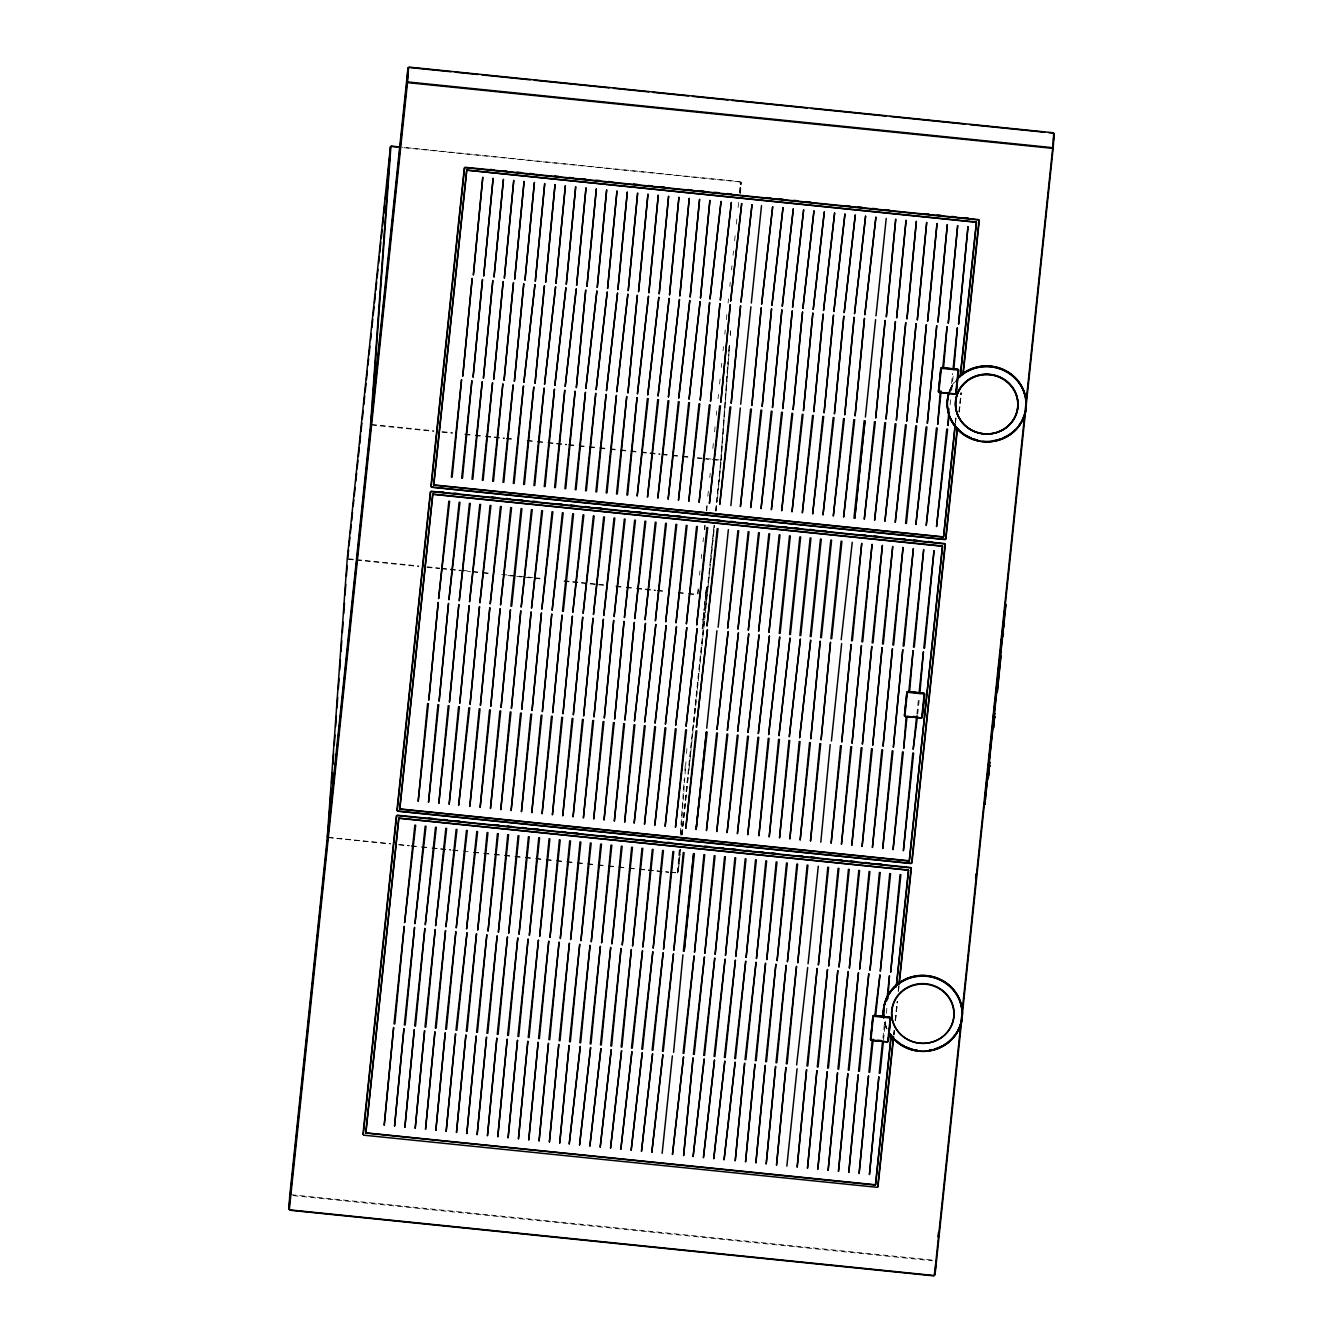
<?xml version="1.0" encoding="UTF-8"?>
<svg xmlns="http://www.w3.org/2000/svg" width="1343" height="1343" viewBox="0 0 1343 1343"><rect width="100%" height="100%" fill="white"/><g stroke="black" fill="none" stroke-linecap="round" stroke-linejoin="round"><path stroke-width="0.75" stroke-dasharray="5 3.75" d="M677.543 873.034L679.189 850.052M680.381 833.331L684.275 778.99M684.88 770.63L685.484 762.27M670.728 872.514L677.997 872.681L679.642 849.683M680.7 835.061L685.937 761.901M686.542 753.541L687.146 745.18M702.523 625.049L702.204 628.944L702.339 627.718M702.842 622.934L703.161 619.022L702.423 626.56M703.312 617.612L704.034 611.183L703.463 616.319M706.217 590.584L706.519 587.025L705.31 598.609M720.855 459.894L727.889 361.653M728.645 351.211L729.098 344.933M740.027 192.351L740.211 181.674L401.876 147.193M721.225 460.347L729.467 345.386M730.223 334.927L730.525 330.747M740.413 192.804L740.782 181.909M729.568 345.94L719.143 481.667M730.323 335.498L730.626 331.318M740.513 193.375L741.151 182.346M703.749 614.104L703.85 612.66M705.041 601.295L704.756 604.232L705.159 600.657M705.444 597.988L705.663 595.335M704.219 609.571L704.689 604.652L704.085 610.796L704.571 605.743M704.957 602.033L705.528 597.232M706.25 589.51L705.898 593.539L706.217 590.215M706.25 589.728L705.797 594.664M697.588 593.807L698.461 585.498M699.552 575.106L699.972 570.96M701.281 558.503L701.717 554.34M703.027 541.884L703.463 537.72M704.336 529.411L704.773 525.264M706.3 510.726L706.955 504.498M707.811 496.188L708.466 489.96M709.775 477.487L710.212 473.34M712.831 448.411L713.486 442.183M714.577 431.808L715.215 425.563M716.306 415.188L716.742 411.025M718.052 398.569L718.488 394.422M719.579 384.031L720.234 377.803M721.325 367.411L721.762 363.265M723.054 350.792L723.491 346.645M724.8 334.189L725.237 330.025M726.328 319.651L726.983 313.406M728.074 303.031L728.51 298.868M729.82 286.412L730.256 282.265M731.549 269.792L731.985 265.645M733.077 255.254L733.513 251.107M734.604 240.716L735.259 234.488M736.35 224.096L737.005 217.868M738.079 207.493L738.734 201.249M739.607 192.939L740.698 182.564M697.991 593.975L698.427 589.812M704.756 529.595L705.176 525.432M706.703 510.894L707.358 504.666M740.027 193.123L741.118 182.732M703.497 615.883L703.631 614.473M677.611 872.379L680.011 849.531M681.539 834.993L713.989 525.533M715.5 510.995L720.738 461.136M678.047 872.312L680.448 849.464M681.959 834.926L705.041 614.758M705.26 612.677L714.409 525.449M715.937 510.911L721.157 461.069M678.651 867.998L680.616 849.296M682.126 834.758L688.657 772.46M688.875 770.378L690.403 755.84M690.621 753.759L693.676 724.683M693.895 722.601L695.422 708.063M695.64 705.982L697.151 691.444M697.37 689.379L704.991 616.672M705.864 608.379L710.447 564.748M710.665 562.683L714.577 525.298M716.104 510.76L717.196 500.368M717.414 498.287L718.925 483.749M882.922 1038.055L884.668 1021.368M916.883 714.09L918.629 697.42M950.643 392.106L952.59 373.455M883.526 1040.12L885.49 1021.452M886.346 1013.26L887.001 1006.948M917.705 714.174L919.451 697.504M950.156 404.73L950.81 398.418M951.667 390.225L953.412 373.539M955.393 422.39L955.847 418.009M955.545 422.357L955.981 418.059M893.599 1034.933L894.085 1030.199M895.143 1020.361L897.107 1001.609M898.198 991.201L898.668 986.467M958.919 412.016L960.916 392.693M893.918 1034.882L894.371 1030.316M895.445 1020.294L897.409 1001.559M898.971 986.585L898.501 991.151L899.055 986.87M959.221 411.948L961.219 392.827M894.035 1034.765L894.472 1030.601M895.563 1020.193L897.527 1001.442M959.338 411.848L961.303 393.096M703.463 616.89L703.144 619.996M703.178 619.576L703.312 618.3M949.702 390.158L957.895 377.685M403.924 147.696L740.178 181.96M371.558 424.472L433.823 430.818M442.132 431.657L452.507 432.715M464.963 433.99L473.256 434.83M475.338 435.048L483.648 435.887M485.713 436.106L504.397 438.003M506.479 438.221L514.772 439.06M527.228 440.336L535.538 441.175M537.603 441.394L545.913 442.233M547.994 442.451L566.662 444.348M568.744 444.567L577.054 445.406M579.118 445.624L587.428 446.464M589.493 446.682L597.803 447.521M599.885 447.739L608.178 448.579M610.259 448.797L618.552 449.636M620.634 449.855L628.944 450.694M631.009 450.912L639.318 451.752M641.383 451.97L660.068 453.867M662.149 454.085L670.442 454.924M672.524 455.143L680.834 455.982M682.899 456.2L689.127 456.838M697.437 457.678L711.958 459.155M714.04 459.373L720.268 460.011M371.507 425.009L433.772 431.355M442.082 432.194L452.457 433.252M464.913 434.528L473.206 435.367M475.288 435.585L483.598 436.425M485.662 436.643L504.347 438.54M506.429 438.758L514.722 439.597M527.178 440.873L535.488 441.713M537.553 441.931L545.862 442.77M547.927 442.989L566.612 444.886M568.693 445.104L576.986 445.943M579.068 446.161L587.378 447.001M589.443 447.219L597.753 448.058M599.834 448.277L608.127 449.116M610.209 449.334L618.502 450.174M620.584 450.392L628.893 451.231M630.958 451.449L639.268 452.289M641.333 452.507L660.017 454.404M662.099 454.622L670.392 455.462M672.474 455.68L680.783 456.519M682.848 456.738L689.077 457.359M697.386 458.215L701.533 458.634M703.614 458.853L720.217 460.531M348.24 558.755L354.468 559.393M356.55 559.611L418.815 565.957M427.124 566.796L439.564 568.072M441.646 568.274L460.33 570.187M462.395 570.389L470.705 571.245M472.786 571.446L481.079 572.303M483.161 572.504L489.389 573.142M501.846 574.418L532.97 577.591M535.051 577.792L541.279 578.43M564.11 580.764L603.544 584.776M616.001 586.052L624.31 586.891M626.375 587.109L634.685 587.949M636.767 588.167L655.434 590.064M657.516 590.282L665.826 591.121M678.265 592.397L686.575 593.237M688.657 593.455L696.95 594.294M348.19 559.292L354.418 559.93M356.499 560.132L418.764 566.477M427.057 567.334L439.514 568.593M441.595 568.811L470.654 571.765M472.736 571.984L481.029 572.823M483.111 573.041L489.339 573.679M508.023 575.576L532.919 578.111M535.001 578.329L541.229 578.967M564.06 581.284L603.494 585.313M615.95 586.572L624.26 587.428M626.325 587.63L634.635 588.486M636.7 588.687L655.384 590.601M657.466 590.802L665.759 591.659M678.215 592.918L686.525 593.774M688.606 593.975L696.899 594.831M328.28 837.344L390.544 843.689M398.837 844.529L409.229 845.586M411.294 845.805L419.604 846.644M421.685 846.862L429.978 847.702M432.06 847.92L450.744 849.817M452.809 850.035L461.119 850.874M463.184 851.093L471.494 851.932M473.575 852.15L481.868 852.99M483.95 853.208L492.243 854.047M494.325 854.266L502.635 855.105M504.699 855.323L513.009 856.163M515.074 856.381L523.384 857.22M525.466 857.438L533.759 858.278M535.84 858.496L544.133 859.335M546.215 859.554L554.525 860.393M556.59 860.611L564.899 861.451M566.981 861.669L575.274 862.508M577.356 862.726L585.649 863.566M587.73 863.784L596.04 864.623M598.105 864.842L606.415 865.681M608.48 865.899L616.79 866.739M618.871 866.957L627.164 867.796M629.246 868.014L637.539 868.854M639.621 869.072L668.68 872.027M670.761 872.245L676.99 872.883M328.246 837.612L390.511 843.958M398.804 844.814L409.195 845.872M411.26 846.073L419.57 846.929M421.652 847.131L429.945 847.987M432.026 848.188L450.711 850.102M452.776 850.304L461.085 851.16M473.542 852.419L481.835 853.275M483.916 853.476L492.209 854.333M494.291 854.534L502.601 855.39M504.666 855.592L512.976 856.448M515.04 856.649L523.35 857.505M525.432 857.707L533.725 858.563M535.807 858.765L544.116 859.621M546.181 859.822L554.491 860.678M556.556 860.88L564.866 861.736M566.947 861.937L575.24 862.794M577.322 862.995L585.615 863.851M587.697 864.053L596.007 864.909M598.071 865.11L606.381 865.966M608.446 866.168L616.756 867.024M618.838 867.225L627.131 868.082M629.212 868.283L637.505 869.139M639.587 869.341L668.646 872.312M291.129 1194.716L932.697 1260.103M293.143 1195.606L932.63 1260.775M886.128 1027.294L884.147 1020.982M886.8 1028.906A39.535 37.755 4.1 0 1 884.13 1021.066M887.001 1028.889A39.316 37.537 4.1 0 1 884.349 1021.1M886.833 1028.436A39.535 37.755 4.1 0 1 884.164 1020.613M886.363 1026.791A39.316 37.537 4.1 0 1 884.382 1020.495M949.753 390.561A39.535 37.755 4.1 0 1 953.664 383.259M949.954 390.695A39.316 37.537 4.1 0 1 953.832 383.426M948.276 394.808A39.535 37.755 4.1 0 1 953.698 382.789M950.005 390.108A39.316 37.537 4.1 0 1 953.883 382.839"/><path stroke-width="1.5" d="M994.005 722.954L993.938 723.81L994.324 719.882M288.795 1209.388L289.819 1194.968M327.306 836.941L347.216 558.957M327.675 837.394L328.431 826.935M328.884 820.674L329.774 808.133M330.227 801.855L331.117 789.315M331.57 783.053L332.325 772.594M332.913 764.234L333.668 753.776M334.273 745.415L335.011 734.974M335.616 726.613L336.371 716.155M336.959 707.795L337.714 697.353M338.318 688.993L339.057 678.534M339.661 670.174L340.417 659.732M341.004 651.372L341.76 640.913M342.364 632.553L343.103 622.111M343.707 613.751L344.463 603.292M345.05 594.932L345.806 584.49M346.41 576.113L347.149 565.672M370.534 424.606L390.46 146.622M370.987 424.237L371.289 420.057M372.498 403.336L373.085 394.976M373.388 390.796L390.914 146.253M406.979 82.175L408.003 67.754M407.567 81.722L408.608 67.301M384.232 1125.132L393.633 1027.513L384.249 1125.031M394.019 1023.853L404.243 926.317L394.842 1023.937M414.853 825.122L404.629 922.658L415.675 825.206M394.557 1126.173L403.958 1028.57L394.573 1126.089M427.611 703.564L418.21 801.066M404.344 1024.91L414.567 927.375L405.166 1024.994M428.82 699.972L438.221 602.369L428.82 699.871M449.636 501.258L438.607 598.693L448.831 501.174M425.177 826.18L414.953 923.715L426 826.264M404.881 1127.23L414.282 1029.611L404.898 1127.13M451.349 477.134L461.572 379.599L452.171 477.118M437.936 704.605L428.535 802.124M414.668 1025.951L424.892 928.433L415.491 1026.035M439.127 701.029L448.528 603.41L439.144 700.928M462.781 376.023L472.182 278.404L462.781 375.922M459.961 502.299L448.931 599.75L459.138 502.215M473.391 274.828L482.792 177.209L473.391 274.727M435.501 827.238L425.278 924.756L436.324 827.322M415.205 1128.288L424.606 1030.669L415.222 1128.187M461.673 478.175L471.897 380.657L462.496 478.158M448.243 705.663L438.859 803.181M424.992 1027.009L435.216 929.474L425.815 1027.093M449.452 702.087L458.853 604.468L449.469 701.986M473.105 377.064L482.506 279.462L473.105 376.98M470.285 503.356L459.256 600.808L469.462 503.272M483.715 275.869L493.116 178.266L483.715 275.785M445.826 828.278L435.602 925.814L446.648 828.362M425.53 1129.329L434.931 1031.726L425.546 1129.245M471.997 479.233L482.221 381.697L472.82 479.216M435.317 1028.066L445.54 930.531L436.139 1028.15M458.567 706.804L449.166 804.323L459.39 706.804M459.776 703.128L469.177 605.525L459.793 703.027M483.43 378.122L492.831 280.502L483.43 378.021M480.609 504.414L469.563 601.849L479.787 504.33M494.039 276.927L503.44 179.324L494.039 276.826M456.15 829.336L445.926 926.871L456.973 829.42M435.854 1130.386L445.255 1032.767L435.854 1130.286M482.322 480.29L492.545 382.755L483.144 480.274M445.641 1029.107L455.865 931.589L446.464 1029.191M468.892 707.761L458.668 805.296L469.714 707.845M470.1 704.185L479.501 606.566L470.117 704.085M493.754 379.179L503.155 281.56L493.754 379.079M490.934 505.455L479.887 602.906L490.111 505.371M504.364 277.984L513.765 180.365L504.364 277.883M466.474 830.394L456.251 927.912L467.297 830.478M446.178 1131.444L455.579 1033.825L446.178 1131.343M492.646 481.331L502.87 383.813L493.469 481.314M455.965 1030.165L467.011 932.714L456.788 1030.249M479.216 708.919L469.815 806.438L480.039 708.903M480.425 705.243L489.826 607.624L480.441 705.142M504.078 380.22L513.479 282.618L504.078 380.136M501.258 506.512L490.212 603.964L500.435 506.429M514.688 279.025L524.089 181.423L514.688 278.941M476.799 831.435L466.575 928.97L477.621 831.518M456.502 1132.485L465.903 1034.882L456.502 1132.401M502.97 482.389L513.177 384.853L503.793 482.372M466.29 1031.223L476.513 933.687L467.112 1031.306M489.54 709.96L480.139 807.479L490.363 709.96M490.749 706.284L500.15 608.681L490.766 706.183M514.386 381.278L523.787 283.658L514.403 381.177M511.582 507.57L500.536 605.005L510.76 507.486M524.995 280.083L534.396 182.48L525.012 279.982M487.123 832.492L477.722 930.111L487.945 832.576M513.295 483.446L523.501 385.911L514.117 483.43M466.827 1133.542L476.228 1035.923L466.827 1133.442M476.614 1032.263L486.837 934.745L477.436 1032.347M499.865 711.018L490.464 808.536L500.687 711.001M501.073 707.341L510.474 609.722L501.09 707.241M510.86 606.062L521.084 508.527M535.32 281.14L544.721 183.521L535.337 281.04M497.447 833.55L488.046 931.152L498.27 833.634M523.602 484.487L533.826 386.969L524.441 484.47M477.151 1134.6L486.552 1036.981L477.151 1134.499M510.189 711.975L500.805 809.493M486.938 1033.321L497.162 935.786L487.761 1033.405M511.398 708.399L520.799 610.78L511.414 708.298M532.231 509.669L521.185 607.12L531.408 509.585M544.435 285.874L535.034 383.376L544.435 285.774M545.644 282.181L555.045 184.579L545.661 282.097M507.772 834.591L498.371 932.21L508.594 834.674M533.926 485.545L544.15 388.009L534.766 485.528M487.475 1135.641L496.876 1038.038L487.475 1135.557M497.263 1034.379L507.486 936.843L498.085 1034.446M520.513 713.116L511.112 810.635L521.336 713.116M521.722 709.44L531.123 611.837L521.722 709.339M542.555 510.726L531.509 608.161L541.733 510.642M555.968 283.239L565.369 185.636L555.985 283.138M518.096 835.648L508.695 933.267L518.918 835.732M544.251 486.602L554.474 389.067L545.09 486.586M497.8 1136.698L507.201 1039.079L497.8 1136.598M507.587 1035.419L517.81 937.901L508.409 1035.503M530.838 714.174L521.437 811.692L531.66 714.157M532.046 710.497L541.447 612.878L532.046 710.397M552.88 511.767L541.833 609.218L552.057 511.683M566.293 284.296L575.694 186.677L566.31 284.196M528.42 836.706L519.019 934.308L529.243 836.79M554.575 487.643L564.799 390.125L555.414 487.627M508.124 1137.756L517.525 1040.137L508.124 1137.655M517.911 1036.477L528.135 938.942L518.734 1036.561M541.162 715.231L531.761 812.733L541.984 715.215M542.371 711.555L551.772 613.936L542.371 711.454M563.204 512.825L552.158 610.276L562.381 512.741M576.617 285.337L586.018 187.735L576.634 285.253M538.744 837.747L529.343 935.366L539.567 837.831M564.899 488.701L575.123 391.166L565.739 488.684M518.448 1138.797L527.849 1041.194L518.448 1138.713M528.235 1037.535L538.459 939.999L529.058 1037.602M551.469 716.272L542.085 813.791L552.309 716.272M552.695 712.596L562.096 614.993L552.695 712.495M576.332 387.59L585.733 289.97L576.348 387.489M562.482 611.317L572.706 513.798M586.941 286.395L596.342 188.792L586.958 286.294M549.069 838.804L539.668 936.424L549.875 838.888M575.224 489.759L585.447 392.223L576.063 489.742M528.773 1139.854L538.174 1042.235L528.773 1139.754M538.56 1038.575L548.783 941.057L539.382 1038.659M561.794 717.33L552.409 814.848L562.633 717.313M563.019 713.653L572.42 616.034L563.019 713.553M583.852 514.923L572.806 612.374L583.03 514.839M597.266 287.452L606.667 189.833L597.266 287.352M559.376 839.862L549.992 937.464L560.199 839.946M539.08 1140.912L548.481 1043.293L539.097 1140.811M585.548 490.799L595.772 393.281L586.371 490.783M548.884 1039.633L559.091 942.098L549.69 1039.717M572.118 718.387L562.734 815.889L572.957 718.371M573.343 714.711L582.744 617.092L573.343 714.61M594.177 515.981L583.131 613.432L593.354 515.897M607.59 288.493L616.991 190.891L607.59 288.409M569.701 840.903L560.3 938.522L570.523 840.987M549.405 1141.953L558.806 1044.35L549.421 1141.869M595.872 491.857L606.096 394.322L596.695 491.84M559.192 1040.691L569.415 943.155L560.014 1040.758M582.442 719.428L573.058 816.947L583.282 719.428M583.668 715.752L593.069 618.149L583.668 715.651M604.501 517.038L593.455 614.473L603.678 516.954M617.914 289.551L627.315 191.948L617.914 289.45M580.025 841.96L570.624 939.58L580.847 842.044M559.729 1143.011L569.13 1045.391L559.746 1142.91M606.197 492.915L616.42 395.379L607.019 492.898M569.516 1041.732L579.74 944.213L570.339 1041.815M592.767 720.486L583.382 818.005L593.606 720.469M593.992 716.809L603.393 619.19L593.992 716.709M614.825 518.079L603.779 615.53L614.003 517.995M590.349 843.018L580.965 940.52M628.239 290.608L637.64 192.989L628.239 290.508M616.521 493.955L626.745 396.437L617.344 493.939M579.84 1042.789L590.064 945.254L580.663 1042.873M603.091 721.544L593.707 819.045L603.914 721.527M604.316 717.867L613.717 620.248L604.316 717.766M627.953 392.844L637.354 295.242L627.953 392.76M625.133 519.137L614.104 616.588L624.327 519.053M600.674 844.059L591.289 941.577M638.563 291.649L647.964 194.047L638.563 291.565M626.845 495.013L637.069 397.478L627.668 494.996M590.165 1043.847L600.388 946.311L590.987 1043.914M613.415 722.584L604.031 820.103L614.238 722.584M614.641 718.908L624.042 621.305L614.641 718.807M635.457 520.194L624.428 617.629L634.635 520.11M610.998 845.116L601.614 942.635M648.887 292.707L658.288 195.104L648.887 292.606M648.216 398.619L637.17 496.071L647.393 398.535M600.489 1044.888L610.712 947.369L601.311 1044.972M623.74 723.642L614.339 821.161L624.562 723.625M624.948 719.966L634.349 622.346L624.965 719.865M645.782 521.235L634.752 618.687L644.959 521.151M621.322 846.174L611.938 943.676M659.212 293.764L668.613 196.145L659.212 293.664M658.54 399.677L647.494 497.111L657.717 399.593M610.813 1045.945L621.037 948.41L611.636 1046.029M634.064 724.7L624.663 822.201L634.886 724.683M656.106 522.293L645.06 619.744L655.283 522.209M631.646 847.215L622.262 944.733M669.536 294.805L678.937 197.203L669.536 294.721M668.864 400.718L657.818 498.169L668.042 400.634M621.137 1047.003L631.361 949.467L621.96 1047.07M644.388 725.656L634.165 823.175L645.211 725.74M666.43 523.35L655.384 620.785L665.608 523.266M641.971 848.272L632.57 945.791M679.86 295.863L689.261 198.26L679.86 295.762M679.172 401.775L668.143 499.227L678.366 401.691M631.462 1048.044L642.508 950.609L632.284 1048.128M654.712 726.697L644.489 824.233L655.535 726.781M676.754 524.391L665.708 621.843L675.932 524.307M652.295 849.33L642.894 946.832M690.184 296.921L699.585 199.301L690.184 296.82M689.496 402.833L678.467 500.267L688.69 402.749M641.786 1049.101L652.832 951.65L642.609 1049.185M665.037 727.755L654.813 825.274L665.859 727.839M687.079 525.449L676.033 622.9L686.256 525.365M662.619 850.371L653.218 947.889M700.492 297.961L709.893 200.359L700.509 297.877M699.821 403.874L688.791 501.325L698.998 403.79M652.11 1050.142L663.157 952.707L652.933 1050.226M675.361 728.813L665.138 826.331L676.184 728.896M697.403 526.506L686.357 623.941L696.581 526.422M709.608 302.695L700.207 400.214L709.608 302.595M672.944 851.428L663.543 948.947M710.145 404.931L699.099 502.383L709.322 404.847M662.435 1051.2L673.481 953.765L663.257 1051.284M685.685 729.853L675.462 827.389L686.508 729.937M707.727 527.547L696.681 624.999L706.905 527.463M719.932 303.753L710.531 401.272L719.932 303.652M683.268 852.486L673.867 949.988M662.149 1153.352L672.373 1055.917M720.469 405.989L709.423 503.424L719.647 405.905M696.01 730.911L685.786 828.43L696.832 730.995M673.582 1052.341L682.966 954.823M694.415 853.611L684.191 951.146L693.592 853.527M718.052 528.605L707.006 626.056L717.229 528.521M730.256 304.811L720.855 402.312L730.256 304.71M706.334 731.969L696.11 829.487L706.334 732.053M730.793 407.03L719.747 504.481L729.971 406.946M683.083 1053.298L694.13 955.863L683.906 1053.382M706.72 728.191L716.944 630.774M740.581 305.851L731.18 403.37L740.581 305.751M703.917 854.584L694.516 952.103M718.152 627.181L728.376 529.662M730.894 505.623L740.295 408.003M693.005 1058.116L683.621 1155.635L693.022 1058.015M693.408 1054.356L704.454 956.921L694.23 1054.44M716.658 733.009L706.435 830.545L717.481 733.093M740.698 404.243L750.905 306.808M738.7 530.703L727.654 628.155L737.878 530.619M751.308 303.048L761.515 205.613M714.241 855.642L704.84 953.144M751.442 409.145L740.396 506.58L750.619 409.061M703.732 1055.413L714.761 957.962L704.555 1055.497M726.983 734.067L716.759 831.586L727.805 734.151M749.025 531.761L737.979 629.212L748.202 531.677M761.229 307.967L751.828 405.468L761.229 307.866M724.565 856.683L715.164 954.201M761.766 410.186L750.72 507.637L760.944 410.102M714.056 1056.454L725.086 959.02L714.879 1056.538M737.307 735.125L727.083 832.643L738.13 735.209M759.349 532.818L748.303 630.253L758.526 532.735M771.553 309.008L762.153 406.526L771.553 308.907M734.89 857.741L725.489 955.259M772.091 411.243L761.045 508.695L771.268 411.159M724.381 1057.512L735.41 960.077L725.186 1057.596M747.631 736.165L737.408 833.701L748.454 736.249M769.673 533.859L758.627 631.311L768.851 533.775M781.878 310.065L772.477 407.584L781.878 309.964M745.197 858.798L735.813 956.3M782.415 412.301L771.369 509.736L781.592 412.217M734.705 1058.569L745.734 961.118L735.511 1058.653M757.956 737.223L747.732 834.742L758.778 737.307M779.998 534.917L768.951 632.368L779.175 534.833M792.202 311.123L782.801 408.625L792.202 311.022M755.521 859.839L746.137 957.358M792.739 413.342L781.693 510.793L791.917 413.258M744.626 1063.387L735.225 1160.889L744.626 1063.287M745.012 1059.61L756.059 962.176L745.835 1059.694M768.28 738.281L758.879 835.883L769.103 738.365M779.276 633.409L789.499 535.891M802.526 312.164L793.125 409.682L802.526 312.063M765.846 860.897L756.462 958.415M803.064 414.399L792.017 511.851L802.241 414.315M754.951 1064.428L745.55 1161.947L754.951 1064.327M755.337 1060.668L765.56 963.149L756.176 1060.651M778.604 739.321L769.203 836.941L779.427 739.405M789.6 634.467L799.824 536.931M812.834 313.221L803.45 410.74L812.851 313.12M776.17 861.954L766.786 959.456M813.388 415.457L802.342 512.892L812.565 415.373M765.275 1065.486L755.874 1163.004L765.275 1065.385M765.661 1061.725L775.885 964.19L766.5 1061.709M788.929 740.379L779.528 837.982L789.734 740.463M799.924 635.524L810.148 537.989M786.494 862.995L777.11 960.514M823.158 314.279L813.774 411.781L823.175 314.178M823.712 416.498L812.666 513.949L822.89 416.414M775.599 1066.543L766.198 1164.045L775.599 1066.443M775.985 1062.766L786.209 965.248L776.825 1062.766M799.236 741.437L789.835 839.039L800.059 741.521M810.249 636.565L820.455 539.047M833.483 315.32L824.098 412.838L833.499 315.219M796.819 864.053L787.434 961.571M834.037 417.555L822.99 515.007L833.214 417.472M776.523 1165.103L785.924 1067.484L776.539 1165.002M786.31 1063.824L796.533 966.305L787.149 1063.807M809.56 742.478L800.159 840.097L810.383 742.561M820.17 641.383L810.769 738.902L820.17 641.283M820.556 637.623L830.78 540.087M843.807 316.377L834.423 413.896L843.824 316.276M807.143 865.11L797.759 962.612M844.361 418.613L833.315 516.048L843.538 418.529M786.847 1166.16L797.071 1068.726M796.634 1064.881L807.68 967.531M819.885 743.535L810.484 841.138L820.707 743.619M830.494 642.441L821.093 739.959L830.494 642.34M830.881 638.68L841.104 541.145M854.131 317.435L844.747 414.937L854.148 317.334M808.066 963.77L818.29 866.235M854.668 419.654L843.639 517.105L853.863 419.57M820.808 842.195L830.209 744.593M806.572 1069.699L797.171 1167.201L806.572 1069.599M806.958 1065.922L817.182 968.404L807.781 1065.922M831.418 741L841.641 643.566M841.205 639.721L852.251 542.287M864.456 318.476L855.071 415.994L864.472 318.375M827.792 867.209L818.391 964.727M853.963 518.163L864.187 420.628M816.897 1070.74L807.496 1168.259L816.897 1070.64M817.283 1066.98L827.506 969.461L818.105 1066.963M840.533 745.634L831.132 843.253L841.356 745.718M865.396 417.052L875.602 319.617M851.143 644.539L841.742 742.058L851.143 644.439M851.529 640.779L861.753 543.244L852.369 640.762M838.116 868.266L828.715 965.768M876.005 315.857L886.212 218.422M875.317 421.769L864.288 519.204L874.494 421.685M827.204 1071.798L817.82 1169.317L827.221 1071.697M827.607 1068.038L837.831 970.502L828.43 1068.021M850.858 746.691L841.457 844.294L851.68 746.775M852.066 743.115L861.467 645.496L852.083 743.015M861.853 641.836L872.077 544.301L862.693 641.82M885.104 320.591L875.703 418.093L885.104 320.49M848.44 869.307L839.039 966.826M895.714 219.396L886.313 316.898L895.714 219.295M828.144 1170.357L837.545 1072.755L828.144 1170.273M885.641 422.81L874.612 520.261L884.819 422.726M837.931 1069.078L848.155 971.56L838.754 1069.078M861.182 747.749L851.781 845.351L862.005 747.816M871.792 646.638L862.391 744.156L871.792 646.554M872.178 642.877L882.401 545.359L873.017 642.877M895.428 321.632L886.027 419.15L895.428 321.531M858.765 870.365L849.364 967.883M906.038 220.437L896.637 317.955L906.038 220.353M895.966 423.868L884.919 521.319L895.143 423.784M871.506 748.79L862.105 846.308M847.853 1073.896L838.468 1171.415L847.869 1073.796M848.256 1070.136L858.479 972.617L849.078 1070.119M882.116 647.695L872.715 745.214L882.116 647.595M882.502 643.935L892.726 546.4L883.325 643.918M905.753 322.689L896.352 420.208L905.753 322.589M869.089 871.422L859.688 968.924M916.362 221.494L906.961 319.013L916.362 221.394M906.29 424.925L895.244 522.36L905.467 424.841M881.831 749.847L872.43 847.366M858.177 1074.954L848.793 1172.473L858.194 1074.853M858.58 1071.194L868.803 973.658L859.402 1071.177M892.44 648.753L883.039 746.272L892.44 648.652M892.826 644.993L903.05 547.457L893.649 644.976M916.077 323.747L906.676 421.249L916.077 323.646M879.413 872.463L870.012 969.982M926.687 222.552L917.286 320.054L926.687 222.451M905.568 523.417L915.792 425.882M892.155 750.905L882.754 848.407M868.501 1076.012L859.117 1173.513L868.518 1075.911M869.727 1072.234L873.202 1039.163M902.765 649.794L893.364 747.312L902.765 649.71M903.151 646.033L913.374 548.515L903.973 646.033M926.401 324.788L917 422.306L926.401 324.687M889.737 873.521L880.336 971.039M927.61 321.111L937.011 223.509L927.627 321.011M926.939 427.024L915.892 524.475L926.116 426.94M902.479 751.946L893.078 849.464M878.826 1077.052L869.441 1174.571L878.842 1076.952M880.051 1073.275L883.308 1042.185M906.139 717.095L903.688 748.269M913.072 650.851L909.547 692.4M913.475 647.091L923.699 549.556L914.298 647.074M936.726 325.845L927.325 423.364L936.726 325.745M900.062 874.578L890.661 972.08M947.335 224.65L937.934 322.169L947.335 224.55M937.263 428.081L926.217 525.516L936.44 427.997M912.804 753.003L903.403 850.522M940.318 391.065L937.666 424.321M923.396 651.909L919.871 693.441M923.799 648.149L934.023 550.613L924.622 648.132M947.05 326.903L943.525 368.435M957.66 225.708L948.259 323.21L957.66 225.607M947.587 429.122L936.541 526.574L946.765 429.038M948.897 408.692L947.973 425.362M957.374 327.944L953.849 369.493M967.984 226.749L958.583 324.267L967.984 226.648M945.875 539.265L957.475 428.618M934.392 1275.699L934.694 1271.586M935.433 1269.068L936.021 1260.825M985.158 802.51L985.443 798.481M988.582 774.861C988.884 771.688 988.196 778.722 988.733 773.4M988.851 772.242L988.7 773.837L988.817 772.443M989.019 770.58L988.884 771.789L989.12 769.623M989.422 766.87L989.623 764.939L989.405 766.853L989.522 765.779M989.741 763.731L989.892 762.505M989.858 762.757L989.909 762.085M994.374 719.663L994.693 716.759L994.575 717.783M1000.736 655.585L997.295 691.679M1003.07 636.548L1003.221 635.138M1003.171 635.759L1003.322 634.114M1004.816 610.326L1005.42 604.535M1003.422 633.325L1003.271 634.735M1004.111 626.728L1004.279 625.183M1005.219 610.36L1005.655 604.35M1005.353 610.528L1005.789 604.501M1052.694 147.461L1053.718 133.041M1053.181 148.032L1054.205 133.612M989.64 764.671L989.203 769.052M993.619 726.563L993.988 723.524M993.702 726.127L993.702 725.757M994.072 722.517L994.24 721.006M993.585 726.916L993.501 728.057L993.602 727.134M993.736 725.757L993.82 724.616M993.87 724.465L993.954 723.323M988.465 775.969L988.599 774.626M989.237 768.716L989.355 767.592M988.196 778.504L988.431 776.254L988.179 778.705M994.659 716.642L994.542 717.85L994.727 715.92M347.3 558.235L390.41 146.991M347.719 558.151L348.592 549.841M349.029 545.694L349.902 537.385M350.338 533.221L351.211 524.928M351.648 520.765L352.521 512.455M353.175 506.227L353.83 499.999M354.25 495.836L355.123 487.543M355.777 481.298L356.65 473.005M357.087 468.841L357.96 460.531M358.396 456.385L359.269 448.075M359.706 443.912L360.579 435.619M361.015 431.456L361.871 423.146M362.308 418.999L363.181 410.689M363.835 404.461L364.708 396.151M365.145 391.988L366.018 383.678M366.454 379.532L367.327 371.222M367.982 364.994L368.637 358.766M369.073 354.602L369.929 346.293M370.584 340.064L371.239 333.836M371.893 327.608L372.766 319.298M373.203 315.152L374.076 306.842M374.512 302.679L375.385 294.369M375.822 290.222L376.695 281.912M377.114 277.766L377.987 269.456M378.642 263.228L379.297 256.983M379.733 252.837L380.824 242.445M381.261 238.299L382.134 229.989M382.57 225.842L383.443 217.532M383.88 213.369L384.736 205.059M385.391 198.831L386.045 192.603M386.7 186.375L387.355 180.147M388.009 173.918L388.882 165.609M389.319 161.445L390.192 153.136M289.92 1194.045L407.953 68.241M288.846 1208.901L406.879 83.098M406.979 82.729L407.634 76.467M289.383 1209.12L407.416 83.316M362.963 1134.415L396.37 815.789M396.94 810.467L430.348 491.84M430.902 486.502L464.309 167.875M363.265 1134.55L396.672 815.923M397.226 810.584L430.633 491.958M431.187 486.636L464.594 167.993M399.66 808.805L432.698 494.207M433.621 484.84L466.642 170.393M365.9 1132.888L398.871 818.273M399.861 808.922L432.832 494.325M433.823 484.974L466.793 170.36M418.21 801.167L428.417 703.648M428.535 802.224L438.741 704.689M438.842 803.282L449.066 705.746M511.683 606.146L521.907 508.611M500.788 809.594L511.011 712.059M563.305 611.401L573.528 513.882M580.948 940.62L591.172 843.102M591.273 941.678L601.496 844.143M601.597 942.736L611.82 845.2M611.921 943.776L622.145 846.258M622.245 944.834L632.469 847.299M632.57 945.892L642.793 848.356M642.894 946.933L653.118 849.414M653.218 947.99L663.442 850.455M663.543 949.048L673.766 851.512M673.867 950.089L684.091 852.57M683.369 951.062L693.576 853.628M707.157 732.053L696.127 829.386M694.516 952.204L704.739 854.668M704.84 953.245L715.064 855.726M715.164 954.302L725.371 856.767M725.489 955.36L735.695 857.824M735.796 956.401L746.02 858.882M746.12 957.458L756.344 859.923M780.098 633.493L790.322 535.975M756.445 958.516L766.668 860.981M790.423 634.551L800.629 537.015M766.769 959.557L776.993 862.038M800.747 635.608L810.954 538.073M777.093 960.614L787.317 863.079M811.054 636.649L821.278 539.131M787.418 961.672L797.641 864.137M821.379 637.707L831.602 540.171M797.742 962.713L807.966 865.194M831.703 638.764L841.927 541.229M854.786 518.146L864.993 420.712L854.786 518.247M818.391 964.828L828.614 867.293M828.715 965.869L838.939 868.35M839.039 966.926L849.263 869.391M849.364 967.984L859.587 870.449M862.105 846.409L872.329 748.874M859.688 969.025L869.911 871.506M872.43 847.45L882.653 749.931M906.391 523.501L916.614 425.966M870.012 970.082L880.236 872.547M882.754 848.507L892.977 750.972M870.516 1039.398L872.916 1016.298M904.477 715.433L906.878 692.333M938.438 391.468L940.855 368.385M870.952 1039.566L873.386 1016.198M904.913 715.618L907.297 692.887M938.891 391.652L941.275 368.922M868.904 1072.234L872.161 1041.043M874.763 1016.265L879.95 974.8L875.586 1016.349M908.741 692.316L913.089 650.751M942.702 368.351L947.05 326.802M880.336 971.14L890.56 873.605M893.078 849.565L903.302 752.03M903.688 748.37L906.961 717.179M937.649 424.405L941.141 391.149M879.229 1073.292L882.485 1042.101M886.833 1000.736L889.452 975.773L887.874 998.756M916.665 716.071L913.19 749.344L917.487 716.155M919.048 693.357L923.413 651.808M953.026 369.409L957.374 327.843M890.661 972.181L900.884 874.662M903.403 850.606L913.626 753.087M947.973 425.462L949.065 415.004M887.79 1041.278L890.174 1018.565M921.751 717.33L924.185 693.962M955.712 393.365L958.096 370.634M888.243 1041.194L890.627 1018.464M922.205 717.246L924.622 694.146M956.182 393.281L958.583 370.181M875.451 1184.811L891.181 1034.698M896.184 987.021L908.422 870.197M909.412 860.863L942.4 546.248M955.192 424.254L943.592 536.814M960.195 376.577L976.361 222.283M891.332 1034.748L875.586 1184.912M896.57 984.906L908.623 870.331M943.541 536.864L955.326 424.304M960.346 376.544L976.512 222.35M877.667 1186.96L893.38 1037.014M898.853 984.956L911.074 868.333M911.628 863.012L945.036 544.385M945.59 539.047L957.173 428.669M962.847 374.529L978.997 220.42M877.969 1186.91L893.699 1036.964M899.374 982.807L911.377 868.283M911.947 862.945L945.354 544.318M963.149 374.462L979.316 220.353M937.985 1236.752L938.421 1232.572M975.589 878.154L976.025 873.991M934.493 1274.86L961.605 1016.349M1024.994 411.747L962.041 1012.169A39.316 37.537 4.1 0 0 941.46 980.105M1025.297 409.296L1053.063 144.524M1053.5 140.343L1054.154 134.099M985.141 796.046L985.796 789.802M986.45 783.557L987.105 777.312M987.76 771.067L988.414 764.822M989.069 758.577L989.724 752.332M990.379 746.087L991.033 739.842M991.738 731.549L992.343 727.352M993.048 719.059L993.87 712.78M994.525 706.536L994.962 702.372M995.835 694.046L996.489 687.801M998.453 669.066L999.108 662.821M999.763 656.576L1000.417 650.331M1001.123 642.038L1001.727 637.841M1002.6 629.514L1003.255 623.27M1003.909 617.025L1004.564 610.78M935.047 1274.759L1053.08 148.955M1005.622 604.585L984.654 804.575M984.872 804.407L1005.336 610.78M994.945 714.375L994.978 713.536M997.245 692.367L1001.072 655.619M988.33 777.278L988.247 778M398.737 818.172L365.732 1132.955M940.906 367.982L938.388 391.871M956.132 393.684L958.633 369.778M906.928 691.93L904.427 715.836M922.171 717.649L924.672 693.743M872.967 1015.896L870.465 1039.801M888.193 1041.597L890.711 1017.692M466.827 170.125L976.395 222.048M941.393 367.596L958.23 369.308M907.432 691.544L924.269 693.257M921.667 718.035L904.829 716.306M909.177 861.115L942.585 546.366M873.47 1015.509L883.845 1016.382M887.706 1041.983L870.868 1040.271M875.418 1185.046L366.068 1133.072M409.363 67.15L1052.996 132.739M409.313 67.503L450.979 71.75M455.143 72.169L478.058 74.503M482.221 74.939L530.132 79.825M534.296 80.244L609.286 87.883M613.449 88.302L648.854 91.912M653.017 92.348L688.439 95.957M692.602 96.377L728.007 99.986M732.17 100.406L807.16 108.044M811.323 108.481L886.313 116.119M890.476 116.539L965.466 124.177M969.629 124.614L1044.619 132.252M1048.782 132.672L1052.962 133.091M408.289 82.007L1051.938 147.596M408.222 82.695L1051.871 148.284M391.501 146.135L399.811 146.991M391.468 146.421L397.696 147.058M490.061 169.419L494.224 169.839M502.551 170.695L506.697 171.115M517.105 172.173L521.252 172.609M529.578 173.448L533.725 173.868M554.525 176L558.688 176.42M569.079 177.477L573.243 177.897M581.553 178.753L585.716 179.173M596.107 180.231L600.271 180.65M608.58 181.506L612.744 181.926M633.543 184.041L637.69 184.461M648.098 185.535L652.245 185.955M660.571 186.795L664.735 187.214M687.599 189.548L691.763 189.984M700.072 190.824L704.236 191.243M714.627 192.301L718.79 192.737M727.1 193.577L731.264 193.996M766.618 197.606L770.764 198.025M779.091 198.882L783.254 199.301M793.646 200.359L797.809 200.778M806.119 201.635L810.282 202.054M845.62 205.664L849.783 206.083M858.093 206.923L862.256 207.359M872.648 208.417L876.811 208.837M885.138 209.676L889.284 210.112M924.639 213.705L928.802 214.125M937.112 214.981L941.275 215.4M951.667 216.458L955.83 216.894M964.14 217.734L968.303 218.154M465.081 167.271L978.678 219.614M465.047 167.657L978.627 219.983M467.028 170.192L976.16 222.283M941.997 367.764L957.593 369.426M941.947 368.402L957.542 369.997M939.445 392.307L955.041 393.902M955.007 394.187L938.807 392.357M434.024 484.974L943.172 536.864M434.007 485.159L943.155 537.066M431.556 487.056L945.153 539.399M431.539 487.257L945.119 539.601M439.463 491.689L443.626 492.109M454.018 493.166L458.181 493.586M491.454 496.977L495.601 497.414M506.009 498.471L510.155 498.891M518.482 499.73L522.645 500.167M533.037 501.224L537.2 501.644M557.983 503.759L562.146 504.196M570.456 505.035L574.619 505.455M585.011 506.512L589.174 506.949M597.501 507.788L601.647 508.208M624.529 510.541L628.675 510.961M637.002 511.817L641.165 512.237M651.556 513.295L655.72 513.731M664.03 514.57L668.193 514.99M676.503 515.846L680.666 516.266M703.531 518.599L707.694 519.019M716.02 519.875L720.167 520.295M730.575 521.353L734.722 521.772M743.048 522.628L747.195 523.048M767.995 525.163L772.158 525.583M782.549 526.641L786.713 527.077M795.022 527.917L799.186 528.336M809.577 529.411L813.74 529.83M822.05 530.67L826.214 531.106M861.568 534.699L865.715 535.118M874.041 535.975L878.204 536.394M901.069 538.728L905.232 539.147M913.542 540.004L917.705 540.423M928.097 541.481L932.26 541.9M431.12 491.236L944.7 543.562M431.086 491.605L944.666 543.949M433.067 494.14L942.417 546.013M433.05 494.358L942.198 546.248M908.019 691.729L923.631 693.307M908.036 691.796L923.631 693.391M907.986 692.367L923.581 693.945M913.324 716.423L917.219 716.826M907.415 716.39L917.168 717.38M905.434 716.541L921.08 717.85M400.063 808.939L909.211 860.813M909.194 861.031L399.828 809.158M397.595 811.021L911.175 863.348M397.578 811.222L911.158 863.549M428.367 817.971L432.53 818.391M442.921 819.465L447.085 819.885M455.411 820.724L459.558 821.161M494.912 824.753L499.076 825.173M507.385 826.029L511.549 826.449M521.94 827.506L526.103 827.926M534.413 828.782L538.577 829.202M561.441 831.535L565.604 831.955M573.931 832.811L578.078 833.231M600.959 835.564L605.122 835.984M613.432 836.84L617.595 837.26M640.46 839.593L644.623 840.013M652.933 840.852L657.096 841.289M667.488 842.346L671.651 842.766M704.924 846.157L709.07 846.577M719.479 847.634L723.642 848.071M731.952 848.91L736.115 849.33M746.507 850.388L750.67 850.824M758.98 851.663L763.143 852.083M771.453 852.939L775.616 853.359M798.481 855.692L802.644 856.112M810.971 856.968L815.117 857.388M837.998 859.721L842.145 860.141M850.472 860.981L854.635 861.417M865.026 862.475L869.19 862.894M877.499 863.75L881.663 864.17M397.159 815.184L910.739 867.528M397.125 815.57L910.705 867.897M399.089 818.105L908.254 870.012M399.072 818.323L908.237 870.197M874.092 1015.409L890.291 1017.222M874.058 1015.677L889.67 1017.339M874.008 1016.315L889.62 1017.91M877.399 1040.187L881.31 1040.573M881.243 1041.144L871.506 1040.154L887.102 1041.815M366.085 1132.888L875.25 1184.778M363.617 1135.171L877.214 1187.313M290.038 1209.909L933.687 1275.497M290.004 1210.261L933.637 1275.85M883.576 1017.809A39.535 37.755 4.1 0 1 932.982 977.167A39.535 37.755 4.1 0 1 954.588 1036.292A39.535 37.755 4.1 0 1 889.234 1033.271A39.316 37.537 4.1 0 0 954.403 1036.225A39.316 37.537 4.1 0 0 932.932 977.435A39.316 37.537 4.1 0 0 883.795 1017.86M883.61 1017.356A39.535 37.755 4.1 0 1 931.908 976.445A39.535 37.755 4.1 0 1 955.931 1034.043M954.957 1035.386A39.535 37.755 4.1 0 1 934.275 1049.37M932.613 1049.79A39.535 37.755 4.1 0 1 929.238 1050.444M917.219 1050.478A39.535 37.755 4.1 0 1 905.719 1047.053M904.175 1046.298A39.535 37.755 4.1 0 1 901.22 1044.585M899.793 1043.645A39.535 37.755 4.1 0 1 895.798 1040.489M892.272 1036.863A39.535 37.755 4.1 0 1 889.267 1032.817M961.991 1017.071A39.316 37.537 4.1 0 1 961.135 1021.905M960.715 1023.484A39.316 37.537 4.1 0 1 955.763 1033.858M954.789 1035.201A39.316 37.537 4.1 0 1 947.755 1042.302M946.412 1043.293A39.316 37.537 4.1 0 1 943.575 1045.123M942.098 1045.945A39.316 37.537 4.1 0 1 934.224 1049.101M932.579 1049.521A39.316 37.537 4.1 0 1 929.222 1050.176M917.252 1050.209A39.316 37.537 4.1 0 1 913.878 1049.571M912.233 1049.152A39.316 37.537 4.1 0 1 905.82 1046.801M904.292 1046.046A39.316 37.537 4.1 0 1 901.338 1044.35M899.928 1043.427A39.316 37.537 4.1 0 1 895.949 1040.271M892.44 1036.662A39.316 37.537 4.1 0 1 890.392 1034.026M883.828 1017.272A39.316 37.537 4.1 0 1 888.227 995.113M889.066 993.686A39.316 37.537 4.1 0 1 925.075 975.606M926.788 975.74A39.316 37.537 4.1 0 1 939.932 979.349M957.928 378.105A39.535 37.755 4.1 0 1 1022.527 388.345A39.535 37.755 4.1 0 1 989.103 441.847A39.535 37.755 4.1 0 1 949.182 392.106M958.079 378.323A39.316 37.537 4.1 0 1 1022.325 388.496A39.316 37.537 4.1 0 1 989.086 441.713A39.316 37.537 4.1 0 1 949.383 392.24M957.962 377.652A39.535 37.755 4.1 0 1 1018.934 381.949A39.535 37.755 4.1 0 1 1003.02 438.204M1001.442 438.842A39.535 37.755 4.1 0 1 993.149 440.991M991.436 441.209A39.535 37.755 4.1 0 1 982.824 441.226M977.721 440.386A39.535 37.755 4.1 0 1 948.276 394.808M1025.565 397.813A39.316 37.537 4.1 0 1 1021.402 421.584M1020.562 423.011A39.316 37.537 4.1 0 1 1018.682 425.748M1015.426 429.508A39.316 37.537 4.1 0 1 1002.936 437.952M1001.358 438.573A39.316 37.537 4.1 0 1 998.118 439.648M996.472 440.068A39.316 37.537 4.1 0 1 993.115 440.722M977.788 440.118A39.316 37.537 4.1 0 1 972.869 438.657M971.274 438.036A39.316 37.537 4.1 0 1 965.231 434.897M963.821 433.957A39.316 37.537 4.1 0 1 950.945 418.831M948.678 412.637A39.316 37.537 4.1 0 1 947.973 409.43M947.654 399.626A39.316 37.537 4.1 0 1 948.494 394.792M958.113 377.719A39.316 37.537 4.1 0 1 997.413 367.546A39.316 37.537 4.1 0 1 1025.246 396.202M523.904 382.151L534.934 284.8L523.904 382.151M544.553 384.249L555.582 286.898L544.553 384.249M554.877 385.307L565.907 287.956L554.877 385.307M565.202 386.364L576.231 289.014L565.202 386.364M585.85 388.463L596.88 291.112L585.85 388.463M596.174 389.52L607.204 292.17L596.174 389.52M606.482 390.561L617.528 293.21L606.482 390.561M616.806 391.619L627.852 294.268L616.806 391.619M569.247 1143.883L580.277 1046.533L569.247 1143.883M579.572 1144.941L590.601 1047.59L579.572 1144.941M637.455 393.717L648.501 296.367L637.455 393.717M589.896 1145.982L600.925 1048.631L589.896 1145.982M647.779 394.775L658.825 297.424L647.779 394.775M600.22 1147.04L611.25 1049.689L600.22 1147.04M634.467 720.838L645.496 623.488L634.467 720.838M658.104 395.832L669.15 298.482L658.104 395.832M610.545 1148.097L621.574 1050.746L610.545 1148.097M644.791 721.879L655.82 624.545L644.791 721.879M668.428 396.873L679.474 299.523L668.428 396.873M620.869 1149.138L631.898 1051.787L620.869 1149.138M655.115 722.937L666.145 625.586L655.115 722.937M678.752 397.931L689.782 300.58L678.752 397.931M631.176 1150.196L642.223 1052.845L631.176 1150.196M665.44 723.995L676.469 626.644L665.44 723.995M689.077 398.989L700.106 301.638L689.077 398.989M641.501 1151.253L652.547 1053.902L641.501 1151.253M675.764 725.035L686.793 627.701L675.764 725.035M710.011 298.834L721.04 201.5L710.011 298.834M651.825 1152.294L662.871 1054.943L651.825 1152.294M686.088 726.093L697.118 628.742L686.088 726.093M720.335 299.892L731.364 202.541L720.335 299.892M696.413 727.151L707.442 629.8L696.413 727.151M730.659 300.95L741.689 203.599L730.659 300.95M672.474 1154.409L683.52 1057.059L672.474 1154.409M740.983 301.99L752.013 204.656L740.983 301.99M717.044 729.249L728.091 631.898L717.044 729.249M693.122 1156.508L704.168 1059.157L693.122 1156.508M727.369 730.307L738.415 632.956L727.369 730.307M761.632 304.106L772.661 206.755L761.632 304.106M703.447 1157.565L714.476 1060.215L703.447 1157.565M737.693 731.347L748.739 634.014L737.693 731.347M771.956 305.146L782.986 207.812L771.956 305.146M713.771 1158.606L724.8 1061.255L713.771 1158.606M748.017 732.405L759.064 635.054L748.017 732.405M782.281 306.204L793.31 208.853L782.281 306.204M724.095 1159.664L735.125 1062.313L724.095 1159.664M758.342 733.463L769.388 636.112L758.342 733.463M792.588 307.262L803.634 209.911L792.588 307.262M768.666 734.503L779.712 637.17L768.666 734.503M802.913 308.302L813.959 210.969L802.913 308.302M778.99 735.561L790.02 638.21L778.99 735.561M813.237 309.36L824.283 212.009L813.237 309.36M789.315 736.619L800.344 639.268L789.315 736.619M823.561 310.418L834.607 213.067L823.561 310.418M799.639 737.66L810.668 640.326L799.639 737.66M833.885 311.458L844.932 214.108L833.885 311.458M844.21 312.516L855.256 215.165L844.21 312.516M854.534 313.574L865.58 216.223L854.534 313.574M864.858 314.615L875.888 217.264L864.858 314.615M904.578 1037.619A31.292 29.865 4.1 0 0 953.966 1016.651A31.292 29.865 4.1 0 0 909.983 986.165A31.292 29.865 4.1 0 0 904.578 1037.619A31.074 29.664 4.1 0 0 953.731 1016.92A31.074 29.664 4.1 0 0 910.05 986.635A31.074 29.664 4.1 0 0 904.695 1037.736M968.471 428.383A31.292 29.865 4.1 0 0 1017.843 407.416A31.292 29.865 4.1 0 0 973.86 376.93A31.292 29.865 4.1 0 0 968.471 428.383M968.588 428.283A31.074 29.664 4.1 0 0 1017.625 407.449A31.074 29.664 4.1 0 0 973.944 377.182A31.074 29.664 4.1 0 0 968.588 428.283M968.488 428.165A31.292 29.865 4.1 0 0 1017.86 407.198A31.292 29.865 4.1 0 0 973.876 376.712A31.292 29.865 4.1 0 0 968.488 428.165"/></g></svg>
